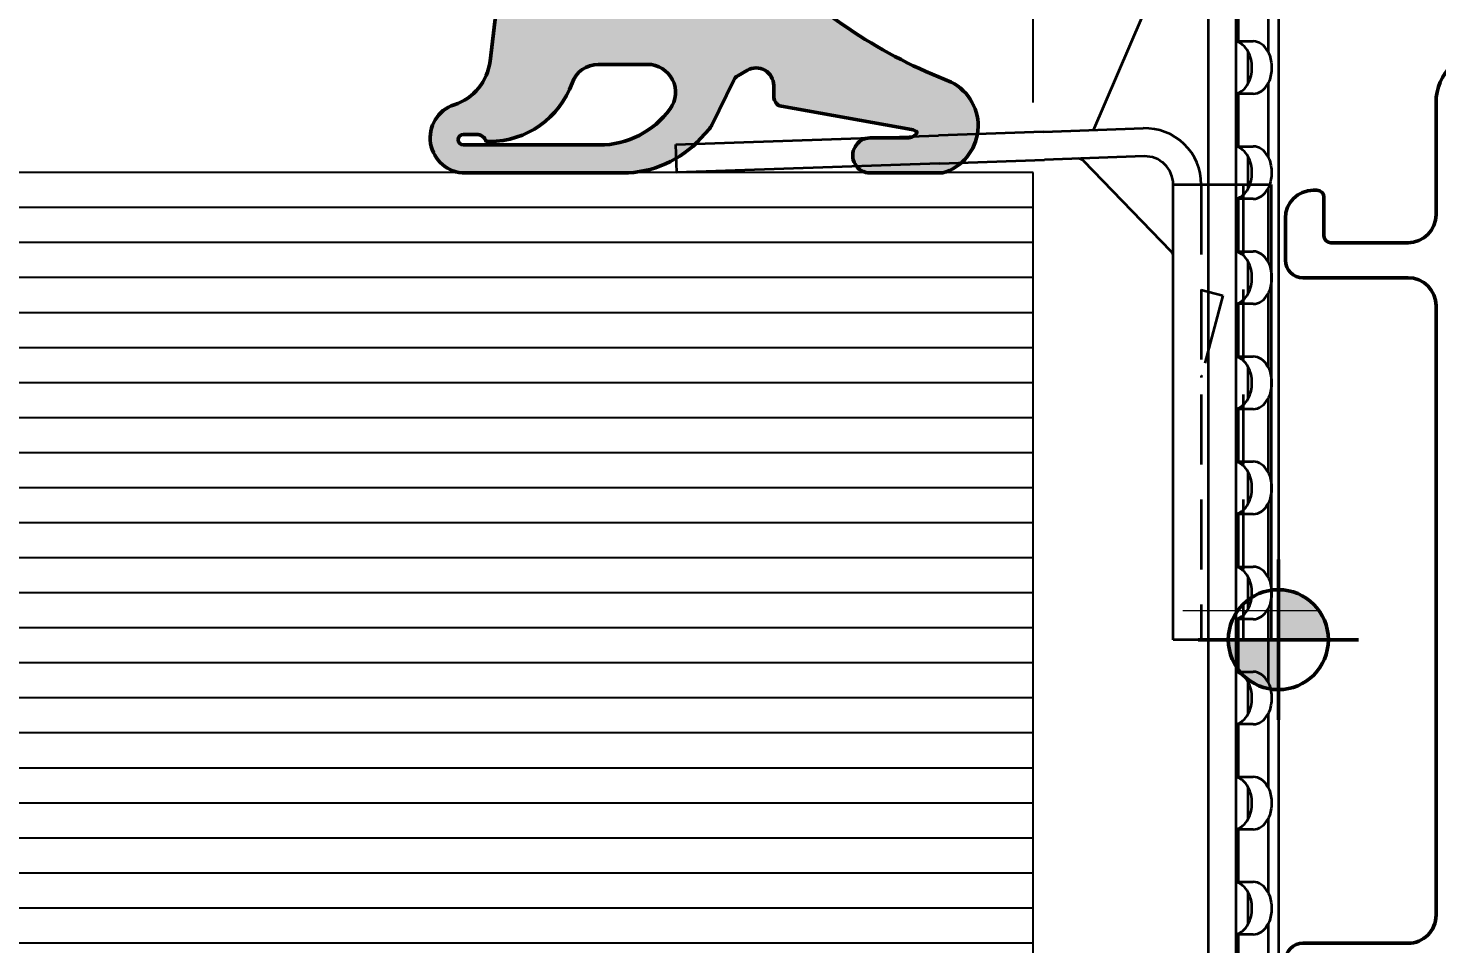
# Model space of a CAD drawing. Header units: millimetres. Extents: x -103 to 3427, y 224 to 818.
# Drawn here: x 1560.95 to 1601.15, y 519 to 545.14 of the extents above; entities that cross this region are included whole.
import ezdxf

# ---------------------------------------------------------------- set-up
doc = ezdxf.new("R2010")
doc.units = ezdxf.units.MM
doc.linetypes.add('ACDINWELD', pattern=[3, 2, -1])
doc.linetypes.add('DASHDOT2', pattern=[12.7, 6.35, -3.175, 0, -3.175])
for name, color, linetype, lineweight in [('AM_0', 7, 'Continuous', 50), ('AM_5', 3, 'Continuous', 25), ('AM_C-A', 50, 'Continuous', 50), ('AM_SP', 30, 'Continuous', 50), ('Cent4', 10, 'DASHDOT2', 13), ('PNR', 2, 'Continuous', 35), ('Shellsafeguard', 2, 'Continuous', 35), ('X_COMP_HATCH_GASKET', 246, 'Continuous', 25), ('X_INS_BLOCK', 7, 'Continuous', 20)]:
    doc.layers.add(name, color=color, linetype=linetype, lineweight=lineweight)
doc.layers.add('EP', color=1, linetype='Continuous', lineweight=50, plot=False)
doc.layers.add('GLAS', color=7, linetype='Continuous')
doc.styles.add('HBS_DIMTEXTSTYLE', font='isocp.shx')
doc.dimstyles.new('HBS_Cata_1-1', dxfattribs={"dimtxt": 3, "dimasz": 1, "dimexe": 1, "dimexo": 2, "dimgap": 1, "dimtad": 0, "dimtoh": 1, "dimdec": 1, "dimdsep": 46, "dimtxsty": 'HBS_DIMTEXTSTYLE', "dimblk": 'DOT', "dimcen": 0, "dimclrd": 256, "dimclre": 256, "dimclrt": 2, "dimadec": 0, "dimazin": 2, "dimtp": 0.1, "dimtm": 0.1, "dimtfac": 0.7, "dimtdec": 1, "dimtmove": 0, "dimatfit": 3, "dimldrblk": 'NONE', "dimfxl": 1, "dimlwd": -1, "dimlwe": -1, "dimarcsym": 1})

# ---------------------------------------------------------------- blocks, each defined once
blk = doc.blocks.new('_Dot')
at = {"color": 0, "linetype": 'ByBlock', "lineweight": -2}
blk.add_line((-0.5, 0), (-1, 0), dxfattribs=at)
at = {"color": 0, "linetype": 'ByBlock', "const_width": 0.5}
blk.add_lwpolyline([(-0.25, 0, 1), (0.25, 0, 1)], format="xyb", close=True, dxfattribs=at)
blk = doc.blocks.new('*D134')
at = {"layer": 'AM_5', "transparency": 16777216}
for p, q in [((1589.623884266291, 543.0211137125978), (1589.623884266291, 604.0189370406868)), ((1596.623881573139, 547.8700710406872), (1596.623881573139, 604.0189370406868)), ((1590.623884266291, 603.0189370406868), (1592.023881573139, 603.0189370406868)), ((1595.623881573139, 603.0189370406868), (1595.223881573139, 603.0189370406868))]:
    blk.add_line(p, q, dxfattribs=at)
at = {"layer": 'Defpoints', "color": 0, "transparency": 16777216}
for p in [(1589.623884266291, 603.0189370406868), (1596.623881573139, 545.8700710406872), (1589.623884266291, 541.0211137125978)]:
    blk.add_point(p, dxfattribs=at)
at = {"layer": 'AM_5', "transparency": 16777216, "rotation": 180}
blk.add_blockref('_Dot', (1589.623884266291, 603.0189370406868), dxfattribs=at)
at = {"layer": 'AM_5', "transparency": 16777216}
blk.add_blockref('_Dot', (1596.623881573139, 603.0189370406868), dxfattribs=at)
at = {"layer": 'AM_5', "color": 2, "transparency": 16777216, "insert": (1593.623881573139, 603.0189370406868), "char_height": 3, "attachment_point": 5, "style": 'HBS_DIMTEXTSTYLE'}
blk.add_mtext('7', dxfattribs=at)
blk = doc.blocks.new('_None')
blk = doc.blocks.new('B-1010592_docu_wos')
at = {"layer": 'AM_SP'}
blk.add_lwpolyline([(52.49999999999997, 74.8, -0.414213562373094), (52.99999999999997, 74.3), (52.99999999999997, 71.3, 0.4142135623730955), (53.79999999999997, 70.5), (71.19999999999996, 70.5, 0.4142135623730954), (71.99999999999997, 71.3), (71.99999999999997, 74.3, -0.4142135623730945), (72.49999999999997, 74.8), (73.69999999999996, 74.8, -0.4142135623730963), (74.49999999999997, 74), (74.49999999999997, 73.9, -0.4142135623731066), (74.29999999999998, 73.7), (73.19999999999996, 73.69999999999999, 0.4142135623730938), (72.99999999999997, 73.5), (72.99999999999997, 71.3, 0.414213562373095), (73.79999999999998, 70.5), (76.99999999999997, 70.5, -0.4142135623730951), (78.49999999999997, 69)], format="xyb", dxfattribs=at)
blk = doc.blocks.new('4080325_Side')
at = {"layer": 'Cent4', "color": 1}
blk.add_line((-2.721763720042871, 23.49999999999932), (1.127496443652947, 23.49999999999932), dxfattribs=at)
at = {"layer": 'Shellsafeguard'}
for p, q in [((-1.999999999999431, 3.499999999999773), (-1.99999999999943, 45.99999999999977)), ((-1.199999999999362, 45.99999999999977), (-1.199999999999362, 3.499999999999773)), ((-1.590727549682924e-12, 0.9999999999997726), (-1.589839371263224e-12, 45.99999999999977)), ((-1.141421356238424, 32.74999999999977), (-1.141421356238424, 34.24999999999977)), ((-0.2928932188146964, 32.44999999999982), (-0.2928932188146964, 34.54999999999973)), ((-1.141421356238424, 32.74999999999977), (-1.200000000001068, 32.74999999999977)), ((-0.7171572875265602, 32.74999999999977), (-1.141421356238424, 32.74999999999977)), ((-0.8585786437641891, 32.44999999999982), (-0.85857864376419, 31.54999999999973)), ((-0.2928932188146964, 29.44999999999982), (-0.2928932188146964, 31.54999999999973)), ((-1.200000000001068, 31.24999999999977), (-1.141421356238424, 31.24999999999977)), ((-1.141421356238424, 29.74999999999977), (-1.141421356238424, 31.24999999999977)), ((-1.141421356238424, 31.24999999999977), (-0.7171572875265602, 31.24999999999977)), ((-1.141421356238424, 29.74999999999977), (-1.200000000001068, 29.74999999999977)), ((-0.7171572875265602, 29.74999999999977), (-1.141421356238424, 29.74999999999977)), ((-0.8585786437641891, 29.44999999999982), (-0.8585786437641891, 28.54999999999973)), ((-0.2928932188146964, 26.44999999999982), (-0.2928932188146964, 28.54999999999973)), ((-1.200000000001067, 28.24999999999977), (-1.141421356238423, 28.24999999999977)), ((-1.141421356238424, 26.74999999999977), (-1.141421356238423, 28.24999999999977)), ((-1.141421356238423, 28.24999999999977), (-0.7171572875265602, 28.24999999999977)), ((-1.141421356238424, 26.74999999999977), (-1.200000000001068, 26.74999999999977)), ((-0.7171572875265602, 26.74999999999977), (-1.141421356238424, 26.74999999999977)), ((-0.8585786437641891, 26.44999999999982), (-0.8585786437641891, 25.54999999999973)), ((-0.2928932188146964, 23.44999999999982), (-0.2928932188146964, 25.54999999999973)), ((-1.200000000001068, 25.24999999999977), (-1.141421356238424, 25.24999999999977)), ((-1.141421356238425, 23.74999999999977), (-1.141421356238424, 25.24999999999977)), ((-1.141421356238424, 25.24999999999977), (-0.7171572875265602, 25.24999999999977)), ((-1.141421356238425, 23.74999999999977), (-1.200000000001069, 23.74999999999977)), ((-0.717157287526561, 23.74999999999977), (-1.141421356238425, 23.74999999999977)), ((-0.8585786437641891, 23.44999999999982), (-0.8585786437641891, 22.54999999999973)), ((-0.2928932188146964, 20.44999999999982), (-0.2928932188146964, 22.54999999999973)), ((-1.200000000001067, 22.24999999999977), (-1.141421356238423, 22.24999999999977)), ((-1.141421356238424, 20.74999999999977), (-1.141421356238423, 22.24999999999977)), ((-1.141421356238423, 22.24999999999977), (-0.7171572875265593, 22.24999999999977)), ((-1.141421356238424, 20.74999999999977), (-1.200000000001068, 20.74999999999977)), ((-0.7171572875265602, 20.74999999999977), (-1.141421356238424, 20.74999999999977)), ((-0.8585786437641891, 20.44999999999982), (-0.8585786437641891, 19.54999999999973)), ((-0.2928932188146964, 17.44999999999982), (-0.2928932188146964, 19.54999999999995)), ((-1.200000000001068, 19.24999999999977), (-1.141421356238424, 19.24999999999977)), ((-1.141421356238425, 17.74999999999977), (-1.141421356238424, 19.24999999999977)), ((-1.141421356238424, 19.24999999999977), (-0.7171572875265602, 19.24999999999977)), ((-1.141421356238425, 17.74999999999977), (-1.200000000001069, 17.74999999999977)), ((-0.7171572875265602, 17.74999999999977), (-1.141421356238425, 17.74999999999977)), ((-0.8585786437641891, 17.44999999999982), (-0.8585786437641891, 16.54999999999973)), ((-0.2928932188146964, 14.44999999999982), (-0.2928932188146964, 16.54999999999973)), ((-1.200000000001068, 16.24999999999977), (-1.141421356238424, 16.24999999999977)), ((-1.141421356238424, 14.74999999999977), (-1.141421356238424, 16.24999999999977)), ((-1.141421356238424, 16.24999999999977), (-0.7171572875265602, 16.24999999999977)), ((-1.141421356238424, 14.74999999999977), (-1.200000000001068, 14.74999999999977)), ((-0.7171572875265602, 14.74999999999977), (-1.141421356238424, 14.74999999999977)), ((-0.8585786437641891, 14.44999999999982), (-0.8585786437641891, 13.54999999999973)), ((-0.2928932188146964, 11.44999999999982), (-0.2928932188146964, 13.54999999999973)), ((-1.200000000001068, 13.24999999999977), (-1.141421356238424, 13.24999999999977)), ((-1.141421356238424, 11.74999999999977), (-1.141421356238424, 13.24999999999977)), ((-1.141421356238424, 13.24999999999977), (-0.7171572875265602, 13.24999999999977)), ((-1.141421356238424, 11.74999999999977), (-1.200000000001068, 11.74999999999977)), ((-0.7171572875265602, 11.74999999999977), (-1.141421356238424, 11.74999999999977)), ((-0.8585786437641891, 11.44999999999982), (-0.8585786437641891, 10.54999999999973)), ((-0.2928932188146964, 8.449999999999818), (-0.2928932188146964, 10.54999999999973)), ((-1.200000000001068, 10.24999999999977), (-1.141421356238424, 10.24999999999977)), ((-1.141421356238424, 8.749999999999773), (-1.141421356238424, 10.24999999999977)), ((-1.141421356238424, 10.24999999999977), (-0.7171572875265602, 10.24999999999977)), ((-1.141421356238424, 8.749999999999773), (-1.200000000001068, 8.749999999999773)), ((-0.7171572875265602, 8.749999999999773), (-1.141421356238424, 8.749999999999773)), ((-0.8585786437641891, 8.449999999999818), (-0.85857864376419, 7.549999999999727)), ((-1.200000000001068, 7.249999999999773), (-1.141421356238424, 7.249999999999773)), ((-1.141421356238424, 5.749999999999773), (-1.141421356238424, 7.249999999999773)), ((-1.141421356238424, 7.249999999999773), (-0.7171572875265602, 7.249999999999773)), ((-0.2928932188146964, 5.449999999999818), (-0.2928932188146964, 7.549999999999727))]:
    blk.add_line(p, q, dxfattribs=at)
at = {"layer": 'Shellsafeguard', "extrusion": (0, 0, -1)}
for centre, major_axis, ratio, start_param, end_param in [((-1.28284271247594, 31.99999999999977), (-2.708293199609876e-13, -0.7499999999998447), 0.7071067811863839, 3.298444740511003, 4.068887871590919), ((-0.717157287526561, 31.99999999999977), (-2.003856690485775e-13, 0.75), 0.70710678118658, 3.779199175824033e-13, 0.9272952180017251), ((-1.28284271247594, 31.99999999999977), (-2.1245770866176e-16, -0.7499999999998613), 0.7071067811864945, 4.06888787159119, 5.355890089178188), ((-1.28284271247594, 31.99999999999977), (-4.04888750184426e-13, 0.7499999999998049), 0.7071067811863749, 2.214297435588833, 2.984740566669045), ((-0.717157287526561, 31.99999999999977), (-2.003856690485775e-13, -0.75), 0.70710678118658, -0.9272952180017244, -3.774758283725532e-13), ((-0.7171572875265602, 28.99999999999977), (-6.072268964224661e-13, 0.75), 0.7071067811867836, 1.145084027598386e-12, 0.9272952180021088), ((-1.282842712475939, 28.99999999999977), (-9.36796601282692e-13, 0.7500000000001987), 0.707106781186466, 0.1568520869233927, 0.9272952180026186), ((-1.282842712475939, 28.99999999999977), (-2.1245770866176e-16, -0.7499999999998613), 0.7071067811864945, 4.06888787159119, 5.355890089178188), ((-1.282842712475939, 28.99999999999977), (-4.04888750184426e-13, 0.7499999999998049), 0.7071067811863749, 2.214297435588833, 2.984740566669045), ((-0.7171572875265602, 28.99999999999977), (-2.003856690485775e-13, -0.75), 0.70710678118658, -0.9272952180017244, -3.774758283725532e-13), ((-1.282842712475939, 25.99999999999977), (-2.708293199609876e-13, -0.7499999999998447), 0.7071067811863839, 3.298444740511003, 4.068887871590919), ((-0.7171572875265602, 25.99999999999977), (-6.072268964224661e-13, 0.75), 0.7071067811867836, 1.145084027598386e-12, 0.9272952180021088), ((-1.282842712475939, 25.99999999999977), (-2.1245770866176e-16, -0.7499999999998613), 0.7071067811864945, 4.06888787159119, 5.355890089178188), ((-1.282842712475939, 25.99999999999977), (-2.701631861462126e-13, 0.7499999999998445), 0.7071067811863841, 2.214297435588667, 2.984740566668584), ((-0.7171572875265602, 25.99999999999977), (-6.073934298761599e-13, -0.7499999999999999), 0.7071067811867834, -0.9272952180021091, -1.144861982993461e-12), ((-1.282842712475939, 22.99999999999977), (-9.36796601282692e-13, 0.7500000000001987), 0.707106781186466, 0.1568520869233927, 0.9272952180026186), ((-0.7171572875265602, 22.99999999999977), (-9.501192775779455e-13, -0.7499999999999999), 0.7071067811860049, 3.141592653588002, 4.068887871590434), ((-1.282842712475939, 22.99999999999977), (-2.1245770866176e-16, -0.7499999999998613), 0.7071067811864945, 4.06888787159119, 5.355890089178188), ((-1.282842712475939, 22.99999999999977), (-2.701631861462126e-13, 0.7499999999998445), 0.7071067811863841, 2.214297435588667, 2.984740566668584), ((-0.7171572875265602, 22.99999999999977), (-2.003856690485775e-13, -0.75), 0.70710678118658, -0.9272952180017244, -3.774758283725532e-13), ((-1.282842712475939, 19.99999999999977), (-2.708293199609876e-13, -0.7499999999998447), 0.7071067811863839, 3.298444740511003, 4.068887871590919), ((-0.7171572875265602, 19.99999999999977), (-2.003856690485775e-13, 0.75), 0.70710678118658, 3.779199175824033e-13, 0.9272952180017251), ((-1.282842712475939, 19.99999999999977), (-2.1245770866176e-16, -0.7499999999998613), 0.7071067811864945, 4.06888787159119, 5.355890089178188), ((-1.282842712475939, 19.99999999999977), (-4.04888750184426e-13, 0.7499999999998049), 0.7071067811863749, 2.214297435588833, 2.984740566669045), ((-0.7171572875265602, 19.99999999999977), (-2.003856690485775e-13, -0.75), 0.70710678118658, -0.9272952180017244, -3.774758283725532e-13), ((-1.282842712476053, 16.99999999999977), (-6.496929271145211e-13, 0.7500000000001648), 0.7071067811865617, 0.1568520869228369, 0.927295218002314), ((-0.7171572875265602, 16.99999999999977), (-2.003856690485775e-13, 0.75), 0.70710678118658, 3.779199175824033e-13, 0.9272952180017251), ((-1.282842712475939, 16.99999999999977), (-2.1245770866176e-16, -0.7499999999998613), 0.7071067811864945, 4.06888787159119, 5.355890089178188), ((-1.282842712475939, 16.99999999999977), (-2.701631861462126e-13, 0.7499999999998445), 0.7071067811863841, 2.214297435588667, 2.984740566668584), ((-0.7171572875265602, 16.99999999999977), (-2.003856690485775e-13, -0.75), 0.70710678118658, -0.9272952180017244, -3.774758283725532e-13), ((-1.282842712476052, 13.99999999999977), (-6.496929271145211e-13, 0.7500000000001648), 0.7071067811865617, 0.1568520869228369, 0.927295218002314), ((-0.7171572875265593, 13.99999999999977), (-9.501192775779455e-13, -0.7499999999999999), 0.7071067811860049, 3.141592653588002, 4.068887871590434), ((-1.282842712475938, 13.99999999999977), (-2.1245770866176e-16, -0.7499999999998613), 0.7071067811864945, 4.06888787159119, 5.355890089178188), ((-1.282842712475938, 13.99999999999977), (-4.04888750184426e-13, 0.7499999999998049), 0.7071067811863749, 2.214297435588833, 2.984740566669045), ((-0.7171572875265593, 13.99999999999977), (-4.03470200488612e-14, 0.75), 0.7071067811862585, 2.214297435587916, 3.141592653589869), ((-1.282842712475939, 10.99999999999977), (-2.708293199609876e-13, -0.7499999999998447), 0.7071067811863839, 3.298444740511003, 4.068887871590919), ((-0.7171572875265602, 10.99999999999977), (-2.003856690485775e-13, 0.75), 0.70710678118658, 3.779199175824033e-13, 0.9272952180017251), ((-1.282842712475939, 10.99999999999977), (-2.1245770866176e-16, -0.7499999999998613), 0.7071067811864945, 4.06888787159119, 5.355890089178188), ((-1.282842712475939, 10.99999999999977), (-2.701631861462126e-13, 0.7499999999998445), 0.7071067811863841, 2.214297435588667, 2.984740566668584), ((-0.7171572875265602, 10.99999999999977), (-2.003856690485775e-13, -0.75), 0.70710678118658, -0.9272952180017244, -3.774758283725532e-13), ((-1.28284271247594, 7.999999999999773), (-2.708293199609876e-13, -0.7499999999998447), 0.7071067811863839, 3.298444740511003, 4.068887871590919), ((-1.28284271247594, 7.999999999999773), (-2.1245770866176e-16, -0.7499999999998613), 0.7071067811864945, 4.06888787159119, 5.355890089178188), ((-0.717157287526561, 7.999999999999773), (-2.003856690485775e-13, 0.75), 0.70710678118658, 3.779199175824033e-13, 0.9272952180017251), ((-1.28284271247594, 7.999999999999773), (-2.701631861462126e-13, 0.7499999999998445), 0.7071067811863841, 2.214297435588667, 2.984740566668584), ((-0.717157287526561, 7.999999999999773), (-4.03470200488612e-14, 0.75), 0.7071067811862585, 2.214297435587916, 3.141592653589869)]:
    blk.add_ellipse(centre, major_axis=major_axis, ratio=ratio, start_param=start_param, end_param=end_param, dxfattribs=at)
at = {"layer": 'Shellsafeguard'}
for points, knots in [([(-0.2928932188146964, 31.54999999999973), (-0.2816085105894208, 31.57127864989252), (-0.2716042980098328, 31.59303204361731), (-0.2406187195123257, 31.66953990843854), (-0.222785944040651, 31.733467438454), (-0.1999544284668673, 31.86672297348582), (-0.1948274101179095, 31.93605797931059), (-0.1948274101179095, 32.06394202068918), (-0.1999544284668673, 32.13327702651372), (-0.222785944040651, 32.26653256154555), (-0.2406187195123257, 32.33046009156101), (-0.2716042980097191, 32.40696795638223), (-0.2816085105895345, 32.42872135010703), (-0.2928932188146964, 32.44999999999982)], [0.5765567781857682, 0.5765567781857682, 0.5765567781857682, 0.5765567781857682, 0.5841335440003377, 0.5841335440003377, 0.6033161502071275, 0.6033161502071275, 0.6224987564139173, 0.6224987564139173, 0.6416813626207069, 0.6416813626207069, 0.6608639688274964, 0.6608639688274964, 0.6684407346420559, 0.6684407346420559, 0.6684407346420559, 0.6684407346420559]), ([(-0.2928932188146964, 28.54999999999973), (-0.2816085105895345, 28.57127864989252), (-0.2716042980097191, 28.59303204361731), (-0.2406187195123257, 28.66953990843854), (-0.222785944040651, 28.733467438454), (-0.1999544284668664, 28.86672297348582), (-0.1948274101179086, 28.93605797931059), (-0.1948274101179086, 29.06394202068896), (-0.1999544284668664, 29.13327702651372), (-0.222785944040651, 29.26653256154555), (-0.2406187195123257, 29.33046009156101), (-0.2716042980098328, 29.40696795638223), (-0.2816085105894208, 29.42872135010703), (-0.2928932188146964, 29.44999999999982)], [0.5765567781857791, 0.5765567781857791, 0.5765567781857791, 0.5765567781857791, 0.5841335440003383, 0.5841335440003383, 0.6033161502071278, 0.6033161502071278, 0.6224987564139174, 0.6224987564139174, 0.6416813626207067, 0.6416813626207067, 0.6608639688274962, 0.6608639688274962, 0.6684407346420667, 0.6684407346420667, 0.6684407346420667, 0.6684407346420667]), ([(-0.2928932188146964, 25.54999999999973), (-0.2816085105895345, 25.57127864989252), (-0.2716042980098328, 25.59303204361731), (-0.2406187195124394, 25.66953990843854), (-0.222785944040651, 25.733467438454), (-0.1999544284668664, 25.86672297348582), (-0.1948274101179086, 25.93605797931059), (-0.1948274101179086, 26.06394202068918), (-0.1999544284668664, 26.13327702651372), (-0.222785944040651, 26.26653256154555), (-0.2406187195123257, 26.33046009156101), (-0.2716042980098328, 26.40696795638223), (-0.2816085105895345, 26.42872135010703), (-0.2928932188146964, 26.44999999999982)], [0.5765567781857788, 0.5765567781857788, 0.5765567781857788, 0.5765567781857788, 0.584133544000338, 0.584133544000338, 0.6033161502071276, 0.6033161502071276, 0.6224987564139172, 0.6224987564139172, 0.6416813626207067, 0.6416813626207067, 0.6608639688274963, 0.6608639688274963, 0.6684407346420664, 0.6684407346420664, 0.6684407346420664, 0.6684407346420664]), ([(-0.2928932188146964, 22.54999999999973), (-0.2816085105895345, 22.57127864989252), (-0.2716042980097191, 22.59303204361731), (-0.2406187195123257, 22.66953990843854), (-0.222785944040651, 22.733467438454), (-0.1999544284668664, 22.86672297348582), (-0.1948274101179086, 22.93605797931059), (-0.1948274101179086, 23.06394202068896), (-0.1999544284668664, 23.13327702651372), (-0.222785944040651, 23.26653256154555), (-0.2406187195123257, 23.33046009156101), (-0.2716042980097191, 23.40696795638223), (-0.2816085105895345, 23.42872135010703), (-0.2928932188146964, 23.44999999999982)], [0.576556778185779, 0.576556778185779, 0.576556778185779, 0.576556778185779, 0.5841335440003382, 0.5841335440003382, 0.6033161502071278, 0.6033161502071278, 0.6224987564139174, 0.6224987564139174, 0.641681362620707, 0.641681362620707, 0.6608639688274965, 0.6608639688274965, 0.6684407346420562, 0.6684407346420562, 0.6684407346420562, 0.6684407346420562]), ([(-0.2928932188146964, 19.54999999999995), (-0.2816085105895345, 19.57127864989252), (-0.2716042980097191, 19.59303204361731), (-0.2406187195124394, 19.66953990843854), (-0.222785944040651, 19.733467438454), (-0.1999544284668673, 19.86672297348582), (-0.1948274101179095, 19.93605797931059), (-0.1948274101179095, 20.06394202068896), (-0.1999544284668673, 20.13327702651372), (-0.222785944040651, 20.26653256154555), (-0.2406187195124394, 20.33046009156101), (-0.2716042980098328, 20.40696795638223), (-0.2816085105894208, 20.42872135010703), (-0.2928932188146964, 20.44999999999982)], [0.5765567781857871, 0.5765567781857871, 0.5765567781857871, 0.5765567781857871, 0.5841335440003386, 0.5841335440003386, 0.6033161502071281, 0.6033161502071281, 0.6224987564139177, 0.6224987564139177, 0.6416813626207073, 0.6416813626207073, 0.6608639688274969, 0.6608639688274969, 0.6684407346420673, 0.6684407346420673, 0.6684407346420673, 0.6684407346420673]), ([(-0.2928932188146964, 16.54999999999973), (-0.2816085105894208, 16.57127864989252), (-0.2716042980098328, 16.59303204361731), (-0.2406187195124394, 16.66953990843854), (-0.222785944040651, 16.733467438454), (-0.1999544284668664, 16.86672297348582), (-0.1948274101179086, 16.93605797931059), (-0.1948274101179086, 17.06394202068918), (-0.1999544284668664, 17.13327702651372), (-0.222785944040651, 17.26653256154555), (-0.2406187195124394, 17.33046009156101), (-0.2716042980098328, 17.40696795638223), (-0.2816085105895345, 17.42872135010703), (-0.2928932188146964, 17.44999999999982)], [0.5765567781857684, 0.5765567781857684, 0.5765567781857684, 0.5765567781857684, 0.5841335440003386, 0.5841335440003386, 0.603316150207128, 0.603316150207128, 0.6224987564139175, 0.6224987564139175, 0.6416813626207072, 0.6416813626207072, 0.6608639688274969, 0.6608639688274969, 0.6684407346420566, 0.6684407346420566, 0.6684407346420566, 0.6684407346420566]), ([(-0.2928932188146964, 13.54999999999973), (-0.2816085105894208, 13.57127864989252), (-0.2716042980098328, 13.59303204361731), (-0.2406187195124394, 13.66953990843854), (-0.222785944040651, 13.733467438454), (-0.1999544284668664, 13.86672297348582), (-0.1948274101179086, 13.93605797931059), (-0.1948274101179086, 14.06394202068896), (-0.1999544284668664, 14.13327702651372), (-0.222785944040651, 14.26653256154555), (-0.2406187195124394, 14.33046009156101), (-0.2716042980098328, 14.40696795638223), (-0.2816085105895345, 14.42872135010703), (-0.2928932188146964, 14.44999999999982)], [0.5765567781857684, 0.5765567781857684, 0.5765567781857684, 0.5765567781857684, 0.5841335440003382, 0.5841335440003382, 0.6033161502071278, 0.6033161502071278, 0.6224987564139175, 0.6224987564139175, 0.6416813626207072, 0.6416813626207072, 0.6608639688274968, 0.6608639688274968, 0.6684407346420566, 0.6684407346420566, 0.6684407346420566, 0.6684407346420566]), ([(-0.2928932188146964, 10.54999999999973), (-0.2816085105895345, 10.57127864989252), (-0.2716042980098328, 10.59303204361731), (-0.2406187195124394, 10.66953990843854), (-0.222785944040651, 10.733467438454), (-0.1999544284668664, 10.86672297348582), (-0.1948274101179086, 10.93605797931059), (-0.1948274101179086, 11.06394202068918), (-0.1999544284668664, 11.13327702651372), (-0.222785944040651, 11.26653256154555), (-0.2406187195124394, 11.33046009156101), (-0.2716042980097191, 11.40696795638223), (-0.2816085105895345, 11.42872135010703), (-0.2928932188146964, 11.44999999999982)], [0.5765567781857793, 0.5765567781857793, 0.5765567781857793, 0.5765567781857793, 0.584133544000339, 0.584133544000339, 0.6033161502071285, 0.6033161502071285, 0.6224987564139178, 0.6224987564139178, 0.6416813626207076, 0.6416813626207076, 0.6608639688274975, 0.6608639688274975, 0.6684407346420492, 0.6684407346420492, 0.6684407346420492, 0.6684407346420492]), ([(-0.2928932188146964, 7.549999999999727), (-0.2816085105894208, 7.57127864989252), (-0.2716042980098328, 7.593032043617313), (-0.2406187195124394, 7.669539908438537), (-0.222785944040651, 7.733467438453999), (-0.1999544284668673, 7.866722973485821), (-0.1948274101179095, 7.93605797931059), (-0.1948274101179095, 8.063942020688955), (-0.1999544284668673, 8.133277026513724), (-0.222785944040651, 8.266532561545546), (-0.2406187195124394, 8.330460091561008), (-0.2716042980098328, 8.406967956382232), (-0.2816085105895345, 8.428721350107026), (-0.2928932188146964, 8.449999999999818)], [0.5765567781857689, 0.5765567781857689, 0.5765567781857689, 0.5765567781857689, 0.584133544000339, 0.584133544000339, 0.6033161502071288, 0.6033161502071288, 0.6224987564139186, 0.6224987564139186, 0.6416813626207079, 0.6416813626207079, 0.6608639688274972, 0.6608639688274972, 0.6684407346420577, 0.6684407346420577, 0.6684407346420577, 0.6684407346420577])]:
    blk.add_open_spline(points, degree=3, knots=knots, dxfattribs=at)
blk = doc.blocks.new('EP')
at = {"layer": 'EP'}
for points in [[(-1.426975465611179, 0), (-1.110223024625157e-16, 0), (0, 1.426975465611179, 0.414213562373095)], [(1.426975465611179, 0), (0, 0), (0, -1.426975465611179, 0.414213562373095)]]:
    blk.add_hatch(color=256, dxfattribs=at).paths.add_polyline_path(points)
for q in [(0, 2.2850325593908), (-2.285032559390856, 0), (2.285032559390856, 0), (0, -2.2850325593908)]:
    blk.add_line((0, 0), q, dxfattribs=at)
blk.add_circle((0, 0), 1.426975465611179, dxfattribs=at)
blk = doc.blocks.new('4080332_Side')
at = {"layer": 'Shellsafeguard'}
for p, q in [((13.33384338991709, 17.16294280791965), (14.13335605153247, 17.19086240528134)), ((13.5955896151836, 9.667511605276331), (13.33384338991709, 17.16294280791965)), ((14.13335605153316, 17.19086240528111), (14.39510227679898, 9.69543120263802)), ((13.5955896151836, 9.667511605276331), (13.70028810529038, 6.669339124218936)), ((14.49980076690554, 6.697258721580738), (14.39510227679898, 9.69543120263802)), ((13.79951266161629, 3.827919597356981), (13.70028810529038, 6.669339124218936)), ((14.49980076690554, 6.697258721580738), (14.59902532323167, 3.855839194718783)), ((11.07805694619265, 3.056132039928116), (13.67275007651028, 5.561798069943393)), ((6.821210263296962e-13, 2.199999999999136), (9.094947017729282e-13, 2.999999999999091)), ((9.094947017729282e-13, 2.999999999999091), (6.454423741521623, 2.999999999997158)), ((6.454423741521623, 2.999999999997158), (13.00000000000091, 2.999999999995225)), ((13.00000000000091, 2.999999999995225), (13.00000000000023, 0.9999999999952252)), ((6.821210263296962e-13, 2.199999999999136), (2.273736754432321e-13, 0.9999999999990905)), ((2.273736754432321e-13, 0.9999999999990905), (0, 0.199999999999136)), ((13.00000000000023, 0.9999999999952252), (13, 0.1999999999952706)), ((13, 0.1999999999952706), (0, 0.199999999999136))]:
    blk.add_line(p, q, dxfattribs=at)
at = {"layer": 'Shellsafeguard', "color": 6, "linetype": 'ACDINWELD'}
for p, q in [((13.00000000000068, 2.199999999995271), (6.821210263296962e-13, 2.199999999999136)), ((9.826411827228412, 1.580211726208631), (7.53876380902102, 2.193185165254704)), ((9.992483594668329, 2.19999999999618), (9.826411827228412, 1.580211726208631)), ((13.00000000000023, 0.9999999999952252), (2.273736754432321e-13, 0.9999999999990905))]:
    blk.add_line(p, q, dxfattribs=at)
at = {"layer": 'Shellsafeguard'}
for centre, radius, start, end in [((13.53381840241855, 5.70566603001123), 0.1999999999999784, 313.999999999984, 1.999999999984197), ((13.00000000000114, 3.799999999995293), 1.599999999999985, 269.999999999987, 1.999999999984197), ((13.00000000000114, 3.799999999995293), 0.7999999999999861, 269.999999999987, 1.999999999984197), ((10.93912527210091, 3.199999999995839), 0.200000000000006, 269.999999999987, 313.999999999984)]:
    blk.add_arc(centre, radius, start, end, dxfattribs=at)
at = {"layer": 'Shellsafeguard', "color": 6, "linetype": 'ACDINWELD'}
blk.add_arc((7.487000000000535, 1.99999999999693), 0.2000000000000056, 74.99999999999129, 89.99999999998697, dxfattribs=at)
at = {"layer": 'EP'}
blk.add_blockref('EP', (0, 0), dxfattribs=at)
blk = doc.blocks.new('B-4010016_compressed_wos')
at = {"layer": 'X_COMP_HATCH_GASKET'}
h = blk.add_hatch(color=256, dxfattribs=at)
edge = h.paths.add_edge_path()
edge.add_arc((0.6000000002516117, -3.719620589527096), 0.299999999921535, 314.9999999765021, 430.0000000235078)
edge.add_line((0.7026060431068402, -3.437712803322881), (-0.3026060428885557, -3.071845524895878))
edge.add_arc((-0.2000000000666091, -2.789937738783181), 0.2999999998242355, 179.9999999764961, 250.00000002350282, ccw=False)
edge.add_line((-0.4999999998908606, -2.789937738660115), (-0.4999999998908606, -0.1000000001230319))
edge.add_arc((-0.1999999998908777, -0.1000000001230319), 0.2999999999999829, 83.14666331120532, 180, ccw=False)
edge.add_line((-0.1642015191047221, 0.1978564565358738), (1.464201519323012, 0.002143543218039667))
edge.add_arc((1.500000000218307, 0.2999999997538794), 0.2999999998908289, 263.1466632877053, 360.0000000235039)
edge.add_line((1.800000000109122, 0.2999999998769454), (1.800000000109151, 1.177629097400029))
edge.add_arc((1.000000000109139, 1.177629097400029), 0.8000000000000114, 0, 76.36972421135286)
edge.add_line((1.18852454114662, 1.955098387743135), (-3.303283655899605, 2.491917762903483))
edge.add_arc((-3.125284188330141, 3.981319048502826), 1.499999999999995, 198.2138295408934, 263.18486210567636, ccw=False)
edge.add_arc((-5.50001322120545, 3.199912666977411), 0.9999867824989649, 18.21382954089457, 179.9949961273003)
edge.add_line((-6.499999999890832, 3.199999999876923), (-6.499999999890861, -1.296000000123058))
edge.add_arc((-3.500297665948722, -1.295345259160911), 2.999702405396849, 180.0125058719278, 228.0126019872323)
edge.add_line((-5.506999999890866, -3.525000000123043), (-5.25199999989087, -3.755000000123061))
edge.add_arc((-4.917001334338551, -3.384867352193169), 0.4992216771990463, 227.8524694154391, 243.8525123050918)
edge.add_line((-5.136999999890861, -3.833000000123036), (-3.85099999989086, -4.460000000123046))
edge.add_arc((-3.981615732527843, -4.728834569682078), 0.298885421863105, 30.086777426781282, 64.08677712433831, ccw=False)
edge.add_line((-3.722999999890874, -4.579000000123074), (-3.566999999890868, -4.850000000123032))
edge.add_arc((-4.000006552524155, -5.100003550402732), 0.4999964497632144, -89.99924911820341, 30.000704658508823, ccw=False)
edge.add_line((-3.999999999890861, -5.600000000123032), (-4.308999999890858, -5.600000000123032))
edge.add_arc((-4.308858300371412, -5.899721146163984), 0.2997211795366742, 90.02708779118741, 135.3271954412973)
edge.add_line((-4.521999999890852, -5.689000000123031), (-4.572210403814267, -5.7397608226035))
edge.add_arc((-4.101111424825319, -5.907289184367528), 0.4999999999997682, 160.4240126912938, 169.902524966275)
edge.add_line((-4.59336687845024, -5.819627514429726), (-5.254309304960572, -9.531084462639171))
edge.add_arc((-5.549662577135706, -9.478487460676575), 0.3000000000000206, 314.23834012285, 349.9025249662971, ccw=False)
edge.add_arc((-5.199407878632968, -9.428600110315614), 0.2999999998037586, 177.7929052458908, 241.9740776927026, ccw=False)
edge.add_line((-5.499185325029714, -9.417046647020868), (-5.500000152177734, -8.355494096025154))
edge.add_arc((-6.000000076034524, -8.35577003665037), 0.5000000000000253, 0.03162046804719721, 180.0316205620605)
edge.add_line((-6.499999999890861, -8.356045978096006), (-6.498862265855337, -10.41759847695727))
edge.add_arc((-5.15516958254409, -10.03725470708633), 1.39648537781955, 195.8046215935847, 333.4066941495266)
edge.add_arc((10.07161470304987, -16.10431439550089), 15.00000000000008, 134.8113140660778, 158.7280885008662, ccw=False)
edge.add_line((-0.4999999998908606, -5.462840692457235), (0.812132034465094, -3.931752623914576))
edge = h.paths.add_edge_path(flags=16)
edge.add_line((-5.699999999890849, -0.625000000123066), (-5.699999999890849, 3.249999999876934))
edge.add_arc((-5.549999999890872, 3.249999999876934), 0.1499999999999773, 0, 180, ccw=False)
edge.add_line((-5.399999999890866, 3.249999999876934), (-5.399999999890866, 2.882999999876915))
edge.add_arc((-5.700111407863773, 2.882921489610453), 0.3001114182421958, -70.51373958393123, 0.014988789811525294, ccw=False)
edge.add_line((-5.599999999890855, 2.599999999876957), (-5.601999999890865, 2.511999999876934))
edge.add_arc((-3.101526930559828, 2.511828277927862), 2.500473075227606, 179.996065167413, 250.5535178149519)
edge.add_arc((-4.199875612854697, -0.6003946650072294), 0.7998757103291616, 0.02827018349478294, 70.58572278402937, ccw=False)
edge.add_line((-3.399999999890866, -0.6000000001230319), (-3.399999999890838, -2.000000000123066))
edge.add_arc((-4.2002182191884, -1.999919077824416), 0.8002182233892078, 233.9623498902805, 359.9942059477608, ccw=False)
edge.add_arc((-3.199929401385418, -0.6255389982130168), 2.500070656607585, 179.9876474227329, 233.9556279806505, ccw=False)
at = {"layer": 'AM_C-A'}
for points in [[(1.18852454114662, 1.955098387743135, -0.3461331105005999), (1.800000000109151, 1.177629097400029), (1.800000000109151, 0.2999999998769454, -0.4496975793339003), (1.464201519323012, 0.002143543218039667), (-0.1642015191047221, 0.1978564565358738, 0.4496975790873189), (-0.4999999998908606, -0.1000000001230319), (-0.4999999998908606, -2.789937738660115, 0.3152987891044772), (-0.3026060428885557, -3.071845524895878), (0.7026060431068402, -3.437712803322881, -0.5486187868935034), (0.812132034465094, -3.931752623914576), (-0.4999999998908606, -5.462840692457235, 0.1047370976568534), (-3.906423218193936, -10.6623978330872, -0.6847275734263883), (-6.498862265855337, -10.41759847695727), (-6.499999999890861, -8.356045978096006, -1.000000000820416), (-5.500000152177734, -8.355494096025154), (-5.499185325029714, -9.417046647020868, 0.2876010921935182), (-5.340369174448909, -9.69342064004121, 0.1568827604902037), (-5.254309304960572, -9.531084462639171), (-4.59336687845024, -5.819627514429726, -0.04138140840473169), (-4.572210403814267, -5.7397608226035), (-4.521999999890852, -5.689000000123031, -0.2002740000000003), (-4.308999999890858, -5.600000000123032), (-3.999999999890861, -5.600000000123032, 0.5773500002734709), (-3.566999999890868, -4.850000000123032), (-3.722999999890874, -4.579000000123074, 0.149451), (-3.85099999989086, -4.460000000123046), (-5.136999999890861, -3.833000000123036, -0.06992699999999963), (-5.25199999989087, -3.755000000123061), (-5.506999999890866, -3.525000000123043, -0.2125570000000001), (-6.499999999890861, -1.296000000123058), (-6.499999999890861, 3.199999999876923, -0.8524306773310859), (-4.550129141211187, 3.512472740796966, 0.2913362923093043), (-3.303283655899605, 2.491917762903483), (1.18852454114662, 1.955098387743135)], [(-3.399999999890866, -2.000000000123066, -0.6129919999999992), (-4.670999999890853, -2.647000000123057, -0.2399310002169106), (-5.699999999890849, -0.625000000123066), (-5.699999999890849, 3.249999999876934, -0.9999999999999999), (-5.399999999890866, 3.249999999876934), (-5.399999999890866, 2.882999999876915, -0.3178370002258233), (-5.599999999890855, 2.599999999876957), (-5.601999999890865, 2.511999999876934, 0.3179750002258412), (-3.933999999890858, 0.1539999998769304, -0.3179750000000001), (-3.399999999890866, -0.6000000001230319), (-3.399999999890866, -2.000000000123066)]]:
    blk.add_lwpolyline(points, format="xyb", close=True, dxfattribs=at)

msp = doc.modelspace()

# ---------------------------------------------------------------- linework, layer by layer
at = {"layer": 'GLAS'}
for p, q in [((1589.623884266291, 540.0211137125978), (1541.373771519609, 540.0211137125978)), ((1589.623884266291, 539.0211137125978), (1541.373771519609, 539.0211137125978)), ((1589.623884266291, 538.0211137125978), (1541.373771519609, 538.0211137125978)), ((1589.623884266291, 537.0211137125978), (1541.373771519609, 537.0211137125978)), ((1589.623884266291, 536.0211137125978), (1541.373771519609, 536.0211137125978)), ((1589.623884266291, 535.0211137125978), (1541.373771519609, 535.0211137125978)), ((1589.623884266291, 534.0211137125978), (1541.373771519609, 534.0211137125978)), ((1589.623884266291, 533.0211137125978), (1541.373771519609, 533.0211137125978)), ((1589.623884266291, 532.0211137125978), (1541.373771519609, 532.0211137125978)), ((1589.623884266291, 531.0211137125978), (1541.373771519609, 531.0211137125978)), ((1589.623884266291, 530.0211137125978), (1541.373771519609, 530.0211137125978)), ((1589.623884266291, 529.0211137125978), (1541.373771519609, 529.0211137125978)), ((1589.623884266291, 528.0211137125978), (1541.373771519609, 528.0211137125978)), ((1589.623884266291, 527.0211137125978), (1541.373771519609, 527.0211137125978)), ((1589.623884266291, 526.0211137125978), (1541.373771519609, 526.0211137125978)), ((1589.623884266291, 525.0211137125978), (1541.373771519609, 525.0211137125978)), ((1589.623884266291, 524.0211137125978), (1541.373771519609, 524.0211137125978)), ((1589.623884266291, 523.0211137125978), (1541.373771519609, 523.0211137125978)), ((1589.623884266291, 522.0211137125978), (1541.373771519609, 522.0211137125978)), ((1589.623884266291, 521.0211137125978), (1541.373771519609, 521.0211137125978)), ((1589.623884266291, 520.0211137125978), (1541.373771519609, 520.0211137125978)), ((1589.623884266291, 519.0211137125978), (1541.373771519609, 519.0211137125978))]:
    msp.add_line(p, q, dxfattribs=at)
msp.add_lwpolyline([(1589.623884266291, 541.0211137125978), (1541.373771519609, 541.0211137125978), (1541.373771519609, 501.0211137125978), (1589.623884266291, 501.0211137125978)], close=True, dxfattribs=at)
at = {"layer": 'PNR', "color": 3}
msp.add_lwpolyline([(1591.347332614981, 542.2345064008503), (1606.228301412304, 576.8371355528132), (1606.228301412304, 595.822614459127)], dxfattribs=at)

# ---------------------------------------------------------------- block references
at = {"layer": 'AM_0', "rotation": 90}
msp.add_blockref('B-1010592_docu_wos', (1671.623881573135, 466.0189329855264), dxfattribs=at)
at = {"layer": 'Shellsafeguard', "extrusion": (0, 0, -1), "zscale": -1, "rotation": 180}
msp.add_blockref('4080325_Side', (-1596.623881573132, 552.0189329855264), dxfattribs=at)
at = {"layer": 'Shellsafeguard', "rotation": 89.99999999999999}
msp.add_blockref('4080332_Side', (1596.623881573132, 527.6850933557787), dxfattribs=at)
at = {"layer": 'X_INS_BLOCK', "rotation": 89.99999999999999}
msp.add_blockref('B-4010016_compressed_wos', (1576.623881573135, 547.5094281955996), dxfattribs=at)

# ---------------------------------------------------------------- dimensions: what is measured, and where the dimension line sits
at = {"layer": 'AM_5'}
dim = msp.add_linear_dim(base=(1589.623884266291, 603.0189370406868), p1=(1596.623881573139, 545.8700710406872), p2=(1589.623884266291, 541.0211137125978), angle=180, dimstyle='HBS_Cata_1-1', override={"dimtfac": 0.71}, dxfattribs=at)
dim.commit()
dim.dimension.update_dxf_attribs({"geometry": '*D134', "text_midpoint": (1593.623881573139, 603.0189370406868), "dimtype": 160})

doc.saveas('drawing.dxf')
